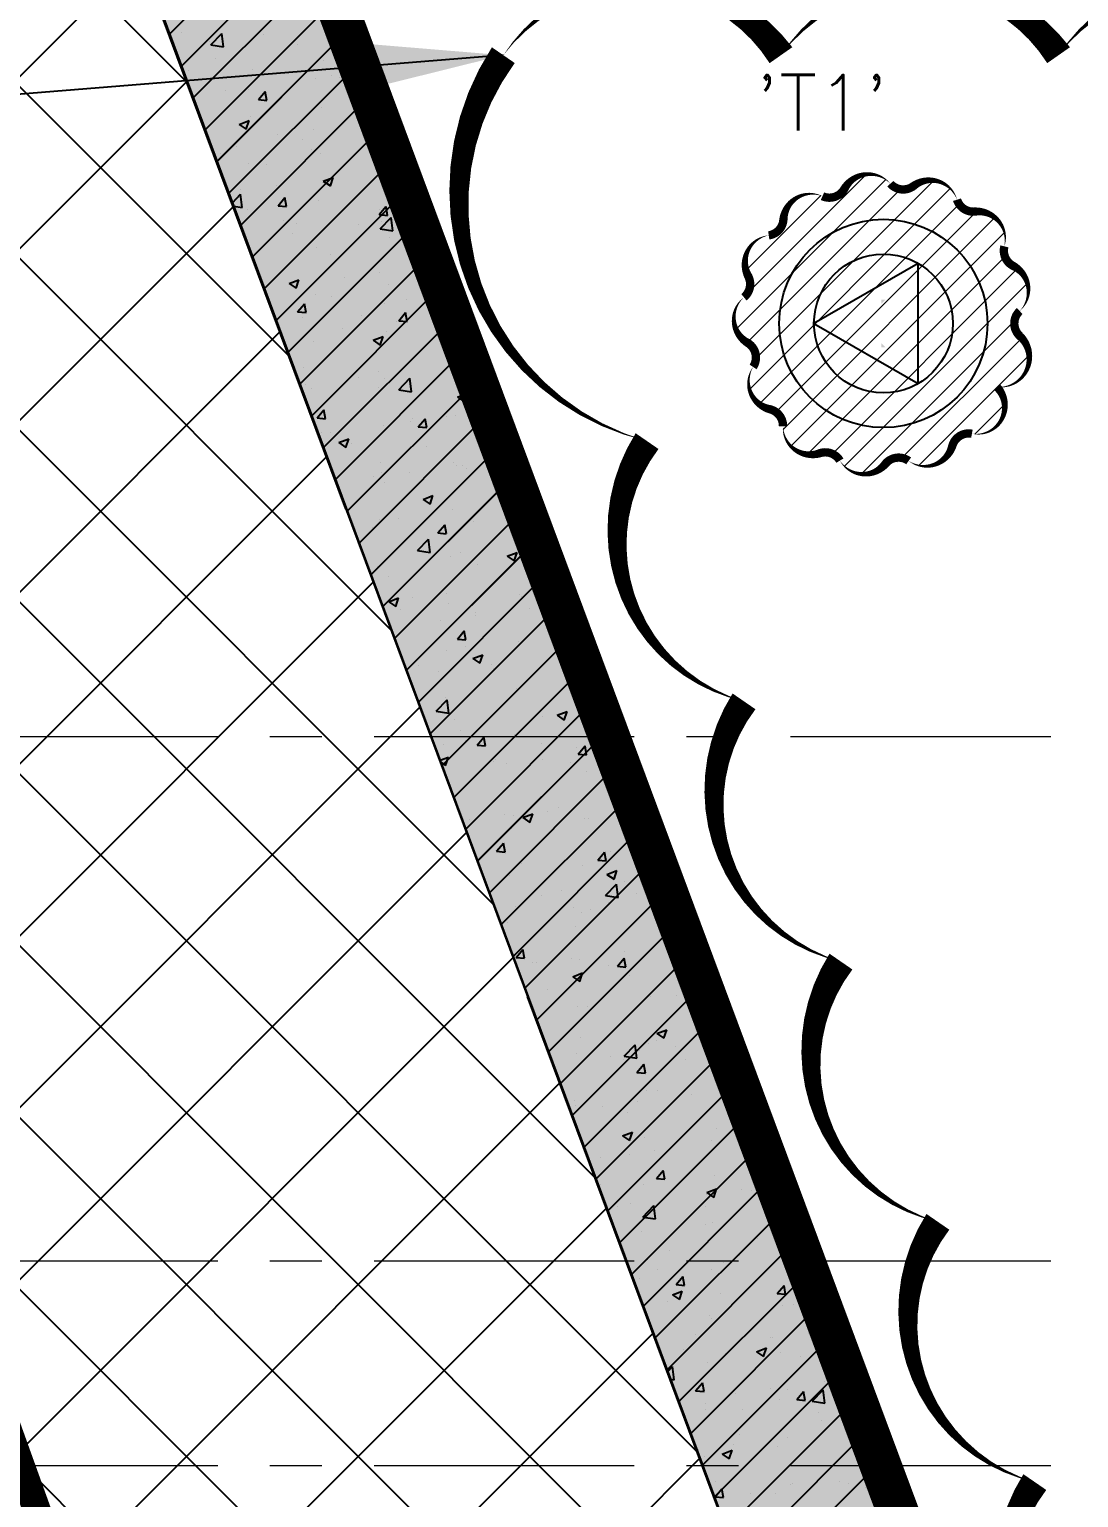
# Model space of a CAD drawing. Header units: millimetres. Extents: x -346728 to 1320345, y -537202 to -385966.
# Drawn here: x 356609 to 364168, y -462173 to -451599 of the extents above; entities that cross this region are included whole.
import ezdxf
from ezdxf.xclip import XClip

# ---------------------------------------------------------------- set-up
doc = ezdxf.new("R2010")
doc.units = ezdxf.units.MM
doc.header["$LTSCALE"] = 100
doc.header["$XCLIPFRAME"] = 2
for name, pattern in [('DASHED2', [0.375, 0.25, -0.125]), ('HIDDEN', [9.525, 6.35, -3.175]), ('X1326_GLB$0$CENTER', [2, 1.25, -0.25, 0.25, -0.25])]:
    doc.linetypes.add(name, pattern=pattern)
for name, color, linetype, lineweight in [('0 T TEXT', 7, 'Continuous', 13), ('A-giao thong', 8, 'Continuous', 15), ('KCMANH', 8, 'Continuous', 13), ('L.DUONG', 234, 'Continuous', 15), ('X1326_GLB$0$A-tim', 8, 'X1326_GLB$0$CENTER', 9)]:
    doc.layers.add(name, color=color, linetype=linetype, lineweight=lineweight)
for name, color, linetype in [('DM', 8, 'Continuous'), ('hach', 253, 'Continuous'), ('PL', 3, 'Continuous'), ('PLT', 6, 'Continuous'), ('W2', 4, 'Continuous'), ('XR_1326_csPL$0$hach', 253, 'Continuous'), ('XR_1326_csPL$0$W2', 4, 'Continuous')]:
    doc.layers.add(name, color=color, linetype=linetype)
doc.styles.add('simplex', font='simplex.shx')
doc.styles.add('TOAN - FONT ARIAL', font='Arial_1.ttf', dxfattribs={"width": 0.8})
doc.linetypes.add('FENCELINE2', pattern='A,0.25,-0.1,[132,ltypeshp.shx,S=0.1,R=0,X=-0.1,Y=0],-0.1,1', length=1.45)
doc.dimstyles.new('KC1-5 3', dxfattribs={"dimscale": 400, "dimtxt": 2, "dimasz": 1, "dimexe": 1, "dimexo": 0, "dimgap": 0.5, "dimtad": 1, "dimdec": 0, "dimlfac": 0.041667, "dimzin": 0, "dimdsep": 46, "dimtxsty": 'TOAN - FONT ARIAL', "dimblk": 'ARCHTICK', "dimcen": 1, "dimdle": 1, "dimclrd": 7, "dimclre": 7, "dimclrt": 7, "dimadec": 0, "dimazin": 0, "dimtfac": 1, "dimtdec": 0, "dimtix": 1, "dimtmove": 2, "dimatfit": 3, "dimfxl": 750, "dimtvp": 0.833333, "dimtolj": 1, "dimtzin": 0, "dimarcsym": 0})

# ---------------------------------------------------------------- blocks, each defined once
blk = doc.blocks.new('LVL-KHUNGTEN')
blk.add_lwpolyline([(61072.9, 41092.8), (119123.5, 41092.8), (119123.5, 61.9), (61072.9, 61.9)], close=True)
blk = doc.blocks.new('mb duong hh')
at = {"layer": '0 T TEXT', "color": 8, "linetype": 'DASHED2', "ltscale": 300}
blk.add_lwpolyline([(75940, 34596), (80501, 41668), (80491, 88861), (75484, 93868), (-20031, 93860), (-33610, 75885), (-26182, 55955), (-6300, 2612), (0, 0)], close=True, dxfattribs=at)
blk = doc.blocks.new('MB HANG RAO TAM')
h = blk.add_hatch()
h.set_pattern_fill('ANSI37', color=8, scale=7000, style=0)
h.set_pattern_definition([(45, (527887.4, 631399.9), (-618.7184, 618.7184), []), (135, (527887.4, 631399.9), (-618.7184, -618.7184), [])])
h.paths.add_polyline_path([(89794, 74797), (94796, 69797), (94804, 22611), (90246, 15544), (52523, -1634), (34324, -9922), (14325, -19029), (8025, -16417), (-19267, 56832), (-5688, 74797), (41806, 74797), (65797, 74797)], flags=16)
h.paths.add_polyline_path([(-17293, 40146), (-15160, 40938), (-12777, 34516), (-15127, 33730), (-10493, 20001), (4784, -19373), (12548, -21453), (91490, 14752), (95488, 20874), (95620, 46027), (95770, 74597), (91825, 78101), (52350, 76926), (14008, 75822), (-9259, 75871), (-23844, 71027), (-24251, 60760)])
at = {"layer": 'L.DUONG', "color": 94, "linetype": 'FENCELINE2', "ltscale": 25, "const_width": 200, "elevation": 7850}
blk.add_lwpolyline([(-9537, 17343), (-12205, 24764), (-15198, 33706)], dxfattribs=at)
at = {"layer": 'XR_1326_csPL$0$W2', "color": 7, "ltscale": 0.5, "elevation": 0}
blk.add_lwpolyline([(8025, -16417), (14325, -19029), (90246, 15544), (94804, 22611), (94796, 69797), (89794, 74797), (-5688, 74797), (-19267, 56832)], close=True, dxfattribs=at)
blk = doc.blocks.new('_ArchTick')
at = {"color": 0, "linetype": 'ByBlock', "const_width": 0.15}
blk.add_lwpolyline([(-0.5, -0.5), (0.5, 0.5)], dxfattribs=at)

msp = doc.modelspace()

# ---------------------------------------------------------------- hatches: boundary and pattern name
at = {"ltscale": 0.1}
h = msp.add_hatch(color=3, dxfattribs=at)
h.dxf.hatch_style = 1
h.paths.add_polyline_path([(362775.7, -453545.5), (362746.9, -453545.5), (362746.9, -453574.3)])
h.paths.add_polyline_path([(362746.9, -453859.1), (362746.9, -453887.9), (362775.7, -453887.9)])
at = {"layer": 'A-giao thong', "transparency": 33554572}
h = msp.add_hatch(dxfattribs=at)
h.set_pattern_fill('ANSI31', color=256, scale=1000)
h.set_pattern_definition([(45, (324412.33, -550973.32), (-88.38835, 88.38835), [])])
edge = h.paths.add_edge_path()
edge.add_arc((363606.4, -453481), 200.1, 313.189, 423.189)
edge.add_arc((363752.2, -453192.5), 123.2, 165.32463, 243.189, ccw=False)
edge.add_arc((363439.3, -453110.5), 200.3, 345.32463, 455.32463)
edge.add_arc((363409.2, -452788.4), 123.2, 197.45235, 275.32463, ccw=False)
edge.add_arc((363100.7, -452885.4), 200.2, 17.45235, 127.45235)
edge.add_arc((362904, -452628.6), 123.2, 221.33742, 307.45235, ccw=False)
edge.add_arc((362659, -452844.2), 203.2, 41.33742, 151.33742)
edge.add_arc((362372.6, -452687.7), 123.2, 245.97207, 331.33742, ccw=False)
edge.add_arc((362240.9, -452983.1), 200.3, 65.97207, 175.97207)
edge.add_arc((361918.3, -452960.3), 123.2, 278.09941, 355.97207, ccw=False)
edge.add_arc((361963.8, -453280.6), 200.3, 98.09941, 208.09941)
edge.add_arc((361678.5, -453433), 123.2, -50.51419, 28.09941, ccw=False)
edge.add_arc((361884.4, -453682.9), 200.7, 129.48581, 239.48581)
edge.add_arc((361720, -453961.9), 123.2, -33.38585, 59.48581, ccw=False)
edge.add_arc((361989.9, -454139.8), 200.1, 146.61415, 256.61415)
edge.add_arc((361915.1, -454454.3), 123.2, -1.25134, 76.61415, ccw=False)
edge.add_arc((362238.5, -454461.4), 200.3, 178.74866, 288.74866)
edge.add_arc((362342.5, -454767.7), 123.2, 30.87684, 108.74866, ccw=False)
edge.add_arc((362620.1, -454601.8), 200.2, 210.87684, 320.87684)
edge.add_arc((362871, -454805.8), 123.2, 54.01227, 140.87684, ccw=False)
edge.add_arc((363062.7, -454541.8), 203.1, 234.01227, 344.01227)
edge.add_arc((363376.4, -454631.7), 123.2, 79.39644, 164.01227, ccw=False)
edge.add_arc((363435.9, -454313.7), 200.3, 259.39644, 404.1286)
edge.add_arc((363600.8, -453963.4), 212, 264.27964, 407.39823)
edge.add_arc((363827.7, -453716.7), 123.2, 133.189, 227.39823, ccw=False)
at = {"layer": 'hach'}
h = msp.add_hatch(dxfattribs=at)
h.set_pattern_fill('ANSI31', color=256, scale=70)
h.set_pattern_definition([(45, (342151.22, -508591.22), (-157.15448, 157.15448), [])])
h.paths.add_polyline_path([(362433.4, -410142.2), (348853.9, -428107.5), (376146.7, -501359), (382446.8, -503970.9), (458369.1, -469396.6), (462927.9, -462329.4), (462919.8, -415142.7), (457917.8, -410142.2)])
h.paths.add_polyline_path([(363030.6, -411342.2), (350208.3, -428305.7), (377088.8, -500450.6), (382424.3, -502662.6), (457551.5, -468450.4), (461727.8, -461976.1), (461719.7, -415639.4), (457420.9, -411342.2)], flags=16)
h = msp.add_hatch(dxfattribs=at)
h.set_pattern_fill('AR-CONC', color=256, scale=4)
h.set_pattern_definition([(50, (342151.2, -508591.2), (728.7387, -63.7563), [76.2, -838.2]), (355, (342151.2, -508591.2), (-140.9737, 764.2274), [60.96, -670.5623]), (100.45144, (342211.95, -508596.54), (587.765, 700.471), [64.76, -712.361]), (46.1842, (342151.2, -508388), (1084.316, -168.1693), [114.3, -1257.3]), (96.63556, (342241.6, -508402), (949.6165, 989.7045), [97.14, -1068.5424]), (351.18415, (342151.2, -508388), (949.6165, 989.7045), [91.44, -1005.839]), (21, (342252.8, -508438.8), (606.4576, -409.0608), [76.2, -838.2]), (326, (342252.8, -508438.8), (247.208, 736.752), [60.96, -670.56]), (71.45144, (342303.36, -508472.9), (853.6657, 327.691), [64.76, -712.3598]), (37.5, (342151.22, -508591.22), (12.3544, 338.22016), [0, -662.432, 0, -680.72, 0, -673.1]), (7.5, (342151.22, -508591.22), (267.27865, 400.7223), [0, -388.112, 0, -647.192, 0, -256.54]), (327.5, (341924.65, -508591.22), (542.3624, -22.91498), [0, -254, 0, -792.48, 0, -1051.56]), (317.5, (341823.05, -508591.2), (592.5167, 101.706), [0, -330.2, 0, -526.288, 0, -746.76])])
h.paths.add_polyline_path([(362433.4, -410142.2), (348853.9, -428107.5), (376146.7, -501359), (382446.8, -503970.9), (458369.1, -469396.6), (462927.9, -462329.4), (462919.8, -415142.7), (457917.8, -410142.2)])
h.paths.add_polyline_path([(363030.6, -411342.2), (350208.3, -428305.7), (377088.8, -500450.6), (382424.3, -502662.6), (457551.5, -468450.4), (461727.8, -461976.1), (461719.7, -415639.4), (457420.9, -411342.2)], flags=16)

# ---------------------------------------------------------------- linework, layer by layer
at = {"elevation": -1404.9}
msp.add_lwpolyline([(374103.7, -473226.1, 0, 200, -0.5205671), (372103.7, -473222.8, 0, 200, -0.5205671), (370103.7, -473219.6, 0, 200, -0.5205671), (368103.7, -473216.4, 0, 200, -0.5205671), (367343.6, -471431.1, 0, 200, -0.5205671), (366645.3, -469557, 0, 200, -0.5205671), (365947, -467682.8, 0, 200, -0.5205671), (365248.8, -465808.7, 0, 200, -0.5205671), (364550.5, -463934.5, 0, 200, -0.5205671), (363852.2, -462060.4, 0, 200, -0.5205671), (363153.9, -460186.3, 0, 200, -0.5205671), (362455.6, -458312.1, 0, 200, -0.5205671), (361757.3, -456438, 0, 200, -0.5205671), (361059, -454563.9, 0, 200, -0.5205671), (360023.5, -451784.5, 0, 200, -0.5205671), (362023.5, -451784.5, 0, 200, -0.5205671), (364023.5, -451784.5, 0, 200, -0.5205671), (366023.5, -451784.5, 0, 200, -0.5205671), (368023.5, -451784.5, 0, 200, -0.5205671), (370023.5, -451784.5, 0, 200, -0.5205671), (372023.5, -451784.5, 0, 200, -0.5205671), (374023.5, -451784.5, 0, 200, -0.5205671)], format="xyseb", dxfattribs=at)
at = {"color": 5, "elevation": -2718.3}
msp.add_lwpolyline([(363743.3, -453626.9, 0, 60, 0.5205671), (363696.7, -453302.4, 60, 60, -0.3534527), (363633.1, -453161.3, 0, 60, 0.5205671), (363420.7, -452911, 60, 60, -0.3534915), (363291.7, -452825.3, 0, 60, 0.5205671), (362978.9, -452726.4, 60, 60, -0.3944899), (362811.5, -452710, 0, 60, 0.520567), (362480.7, -452746.7, 60, 60, -0.3907151), (362322.4, -452800.2, 0, 60, 0.520567), (362041.1, -452969, 60, 60, -0.3534934), (361935.6, -453082.3, 0, 60, 0.5205671), (361787.1, -453375, 60, 60, -0.3571345), (361756.8, -453528.1, 0, 60, 0.520567), (361782.5, -453855.8, 60, 60, -0.4289707), (361822.8, -454029.7, 0, 60, 0.520567), (361943.6, -454334.5, 60, 60, -0.3534582), (362038.2, -454457, 0, 60, 0.520567), (362302.9, -454651.1, 60, 60, -0.3534893), (362448.2, -454704.5, 0, 60, 0.5205671), (362775.4, -454728.1, 60, 60, -0.3982747), (362943.3, -454706.2, 0, 60, 0.520567), (363258, -454597.7, 60, 60, -0.3869502), (363399.1, -454510.6, 0, 60, 0.7314349), (363579.7, -454174.3, 0, 60, 0.7206829), (363744.3, -453807.3, 60, 60, -0.4358983)], format="xyseb", close=True, dxfattribs=at)
at = {"layer": 'PL', "elevation": -1404.9}
msp.add_lwpolyline([(363011.3, -454149.7), (363011.3, -453283.7), (362261.3, -453716.7)], close=True, dxfattribs=at)
msp.add_lwpolyline([(363011.3, -454149.7), (363011.3, -453283.7), (362261.3, -453716.7)], close=True, dxfattribs=at)
at = {"layer": 'PL'}
for radius in [750, 750, 500, 500]:
    msp.add_circle((362761.3, -453716.7, -1404.9), radius, dxfattribs=at)
at = {"layer": 'W2', "ltscale": 0.5, "elevation": -1404.9}
for points in [[(362433.4, -410142.2), (348853.9, -428107.5), (376146.7, -501359), (382446.8, -503970.9), (458369.1, -469396.6), (462927.9, -462329.4), (462919.6, -415142.1), (457917.8, -410142.2)], [(363030.6, -411342.2), (350208.3, -428305.7), (377088.8, -500450.6), (382424.3, -502662.6), (457551.5, -468450.4), (461727.8, -461976.1), (461719.7, -415639.4), (457420.9, -411342.2)]]:
    msp.add_lwpolyline(points, close=True, dxfattribs=at)
at = {"layer": 'X1326_GLB$0$A-tim', "ltscale": 15}
for p, q in [((341092.1, -456691.6, -1404.9), (475778.7, -456691.6, -1404.9)), ((341092.1, -460466.8, -1404.9), (475778.7, -460466.8, -1404.9)), ((341092.1, -461941.6, -1404.9), (475778.7, -461941.6, -1404.9))]:
    msp.add_line(p, q, dxfattribs=at)
at = {"layer": 'XR_1326_csPL$0$hach', "color": 250}
for p, q in [((357619.7, -451634, -1404.9), (358552.6, -450701, -1404.9)), ((357705, -451863, -1404.9), (358637.9, -450930, -1404.9)), ((357790.3, -452092, -1404.9), (358723.3, -451159, -1404.9)), ((357875.6, -452321, -1404.9), (358808.6, -451388, -1404.9)), ((357706.2, -451618.1, -1404.9), (357706.2, -451618.1, -1404.9)), ((357908, -451686.6, -1404.9), (357908, -451686.6, -1404.9)), ((357917.5, -451710.1, -1404.9), (357996.6, -451627.7, -1404.9)), ((357917.5, -451710.2, -1404.9), (358007.9, -451724.2, -1404.9)), ((357960.9, -452550, -1404.9), (358893.9, -451617, -1404.9)), ((358007.9, -451724.2, -1404.9), (357996.6, -451627.7, -1404.9)), ((358292.8, -451636, -1404.9), (358292.8, -451636, -1404.9)), ((358539.3, -451708.3, -1404.9), (358539.3, -451708.3, -1404.9)), ((357653.6, -451720.1, -1404.9), (357653.6, -451720.1, -1404.9)), ((357946.8, -451810, -1404.9), (357946.8, -451810, -1404.9)), ((358728.7, -451819.7, -1404.9), (358728.7, -451819.7, -1404.9)), ((357755.5, -451896.7, -1404.9), (357755.5, -451896.7, -1404.9)), ((358046.3, -452779, -1404.9), (358979.2, -451846, -1404.9)), ((358215.5, -451884.8, -1404.9), (358215.5, -451884.8, -1404.9)), ((358297.8, -451919.6, -1404.9), (358297.8, -451919.6, -1404.9)), ((358921.5, -451918.8, -1404.9), (358921.5, -451918.8, -1404.9)), ((358190.2, -452033.1, -1404.9), (358190.2, -452033.1, -1404.9)), ((358667.1, -451952.2, -1404.9), (358667.1, -451952.2, -1404.9)), ((358782.8, -451931.4, -1404.9), (358782.8, -451931.4, -1404.9)), ((358840.2, -451942.5, -1404.9), (358840.2, -451942.5, -1404.9)), ((358974.1, -451955.2, -1404.9), (359014.2, -451939.8, -1404.9)), ((358974.1, -451955.3, -1404.9), (359024.6, -451989.3, -1404.9)), ((359024.6, -451989.3, -1404.9), (359028.4, -451978, -1404.9)), ((358025.5, -452036.7, -1404.9), (358025.5, -452036.7, -1404.9)), ((358131.6, -453007.9, -1404.9), (359064.5, -452075, -1404.9)), ((358259.6, -452104.7, -1404.9), (358308.6, -452046.3, -1404.9)), ((358259.6, -452104.7, -1404.9), (358320.3, -452110, -1404.9)), ((358320.4, -452110, -1404.9), (358308.6, -452046.3, -1404.9)), ((358988.3, -452168.5, -1404.9), (359037.3, -452110.1, -1404.9)), ((359049.1, -452173.8, -1404.9), (359037.4, -452110.1, -1404.9)), ((358203.1, -452223, -1404.9), (358203.1, -452223, -1404.9)), ((358716.3, -452157.9, -1404.9), (358716.3, -452157.9, -1404.9)), ((358988.3, -452168.5, -1404.9), (359049, -452173.8, -1404.9)), ((358120.4, -452282.9, -1404.9), (358191.5, -452255.6, -1404.9)), ((358120.4, -452282.9, -1404.9), (358170.9, -452317, -1404.9)), ((358170.9, -452317, -1404.9), (358191.5, -452255.6, -1404.9)), ((358216.9, -453236.9, -1404.9), (359149.9, -452304, -1404.9)), ((358654.2, -452319.5, -1404.9), (358654.2, -452319.5, -1404.9)), ((359039, -452268.8, -1404.9), (359039, -452268.8, -1404.9)), ((358100, -452438.8, -1404.9), (358100, -452438.8, -1404.9)), ((358399.9, -452353, -1404.9), (358399.9, -452353, -1404.9)), ((358578.3, -452388.7, -1404.9), (358578.3, -452388.7, -1404.9)), ((357985.7, -452490.4, -1404.9), (357985.7, -452490.4, -1404.9)), ((358190.8, -452561.2, -1404.9), (358190.8, -452561.2, -1404.9)), ((358302.2, -453465.9, -1404.9), (359235.2, -452533, -1404.9)), ((358642.3, -452461.7, -1404.9), (358642.3, -452461.7, -1404.9)), ((358703.9, -452496.2, -1404.9), (358703.9, -452496.2, -1404.9)), ((359184.7, -452484.6, -1404.9), (359184.7, -452484.6, -1404.9)), ((358314.2, -452575.3, -1404.9), (358314.2, -452575.3, -1404.9)), ((358726.9, -452692, -1404.9), (358798, -452664.7, -1404.9)), ((358777.4, -452726.1, -1404.9), (358798, -452664.7, -1404.9)), ((358856.6, -452598.2, -1404.9), (358856.6, -452598.2, -1404.9)), ((358132.6, -452753.7, -1404.9), (358132.6, -452753.7, -1404.9)), ((358386.9, -452720.2, -1404.9), (358386.9, -452720.2, -1404.9)), ((358387.5, -453694.9, -1404.9), (359320.5, -452761.9, -1404.9)), ((358726.8, -452692, -1404.9), (358777.4, -452726.1, -1404.9)), ((358771.7, -452669.5, -1404.9), (358771.7, -452669.5, -1404.9)), ((359219.3, -452758.2, -1404.9), (359219.3, -452758.2, -1404.9)), ((358071.8, -452847.6, -1404.9), (358131.3, -452785.5, -1404.9)), ((358081.1, -452872.5, -1404.9), (358142.6, -452882.1, -1404.9)), ((358142.6, -452882, -1404.9), (358131.3, -452785.5, -1404.9)), ((358400.6, -452868.9, -1404.9), (358449.5, -452810.6, -1404.9)), ((358400.6, -452868.9, -1404.9), (358461.3, -452874.2, -1404.9)), ((358461.4, -452874.2, -1404.9), (358449.6, -452810.5, -1404.9)), ((358691.6, -452834.4, -1404.9), (358691.6, -452834.4, -1404.9)), ((359129.3, -452932.7, -1404.9), (359178.3, -452874.3, -1404.9)), ((359190.1, -452938, -1404.9), (359178.4, -452874.3, -1404.9)), ((358178.4, -452899.4, -1404.9), (358178.4, -452899.4, -1404.9)), ((358440.2, -452978.2, -1404.9), (358440.2, -452978.2, -1404.9)), ((359128.8, -452893.2, -1404.9), (359128.8, -452893.2, -1404.9)), ((359129.3, -452932.7, -1404.9), (359190, -452938, -1404.9)), ((359136.5, -453036.2, -1404.9), (359215.6, -452953.7, -1404.9)), ((359226.9, -453050.2, -1404.9), (359215.7, -452953.7, -1404.9)), ((358472.8, -453923.9, -1404.9), (359405.8, -452990.9, -1404.9)), ((358504.4, -453070.3, -1404.9), (358504.4, -453070.3, -1404.9)), ((358536.3, -452994.9, -1404.9), (358536.3, -452994.9, -1404.9)), ((358982.6, -453001.1, -1404.9), (358982.6, -453001.1, -1404.9)), ((359136.5, -453036.2, -1404.9), (359226.9, -453050.2, -1404.9)), ((359146.1, -452985.8, -1404.9), (359146.1, -452985.8, -1404.9)), ((359333.3, -453101, -1404.9), (359404.5, -453073.7, -1404.9)), ((359383.8, -453135.2, -1404.9), (359404.4, -453073.8, -1404.9)), ((358679.2, -453172.6, -1404.9), (358679.2, -453172.6, -1404.9)), ((359206.9, -453096.4, -1404.9), (359206.9, -453096.4, -1404.9)), ((359333.3, -453101.1, -1404.9), (359383.8, -453135.2, -1404.9)), ((359372.3, -453116.3, -1404.9), (359372.3, -453116.3, -1404.9)), ((358558.2, -454152.9, -1404.9), (359491.1, -453219.9, -1404.9)), ((358779.8, -453218, -1404.9), (358779.8, -453218, -1404.9)), ((358479.7, -453428.7, -1404.9), (358550.8, -453401.4, -1404.9)), ((358530.2, -453462.8, -1404.9), (358550.8, -453401.4, -1404.9)), ((358878.8, -453386.5, -1404.9), (358878.8, -453386.5, -1404.9)), ((359133.2, -453353, -1404.9), (359133.2, -453353, -1404.9)), ((359518, -453302.4, -1404.9), (359518, -453302.4, -1404.9)), ((358479.6, -453428.8, -1404.9), (358530.2, -453462.8, -1404.9)), ((358643.5, -454381.9, -1404.9), (359576.5, -453448.9, -1404.9)), ((358666.9, -453510.8, -1404.9), (358666.9, -453510.8, -1404.9)), ((359194.6, -453434.6, -1404.9), (359194.6, -453434.6, -1404.9)), ((358541.5, -453633.2, -1404.9), (358590.5, -453574.8, -1404.9)), ((358602.3, -453638.5, -1404.9), (358590.6, -453574.8, -1404.9)), ((358784.7, -453520.2, -1404.9), (358784.7, -453520.2, -1404.9)), ((359167.8, -453573.5, -1404.9), (359167.8, -453573.5, -1404.9)), ((359327.1, -453543.2, -1404.9), (359327.1, -453543.2, -1404.9)), ((358456.6, -453633.8, -1404.9), (358456.6, -453633.8, -1404.9)), ((358541.5, -453633.2, -1404.9), (358602.3, -453638.5, -1404.9)), ((358575.3, -453675.2, -1404.9), (358575.3, -453675.2, -1404.9)), ((358728.8, -454610.9, -1404.9), (359661.8, -453677.9, -1404.9)), ((358998.9, -453656.7, -1404.9), (358998.9, -453656.7, -1404.9)), ((359250.7, -453703.1, -1404.9), (359250.7, -453703.1, -1404.9)), ((359270.3, -453696.9, -1404.9), (359319.2, -453638.5, -1404.9)), ((359270.3, -453696.9, -1404.9), (359331, -453702.2, -1404.9)), ((359331.1, -453702.2, -1404.9), (359319.3, -453638.5, -1404.9)), ((359541.3, -453679.6, -1404.9), (359541.3, -453679.6, -1404.9)), ((358611.5, -453787.2, -1404.9), (358611.5, -453787.2, -1404.9)), ((358865.9, -453753.7, -1404.9), (358865.9, -453753.7, -1404.9)), ((359086.1, -453837.8, -1404.9), (359157.3, -453810.5, -1404.9)), ((359136.6, -453871.9, -1404.9), (359157.2, -453810.5, -1404.9)), ((359182.2, -453772.9, -1404.9), (359182.2, -453772.9, -1404.9)), ((358654.5, -453849, -1404.9), (358654.5, -453849, -1404.9)), ((358814.1, -454839.9, -1404.9), (359747.1, -453906.9, -1404.9)), ((359086.1, -453837.8, -1404.9), (359136.6, -453871.9, -1404.9)), ((358582.6, -454036.7, -1404.9), (358582.6, -454036.7, -1404.9)), ((359625, -454019.3, -1404.9), (359625, -454019.3, -1404.9)), ((359691.5, -454039.5, -1404.9), (359691.5, -454039.5, -1404.9)), ((358899.4, -455068.8, -1404.9), (359832.4, -454135.9, -1404.9)), ((358983.4, -454103.8, -1404.9), (358983.4, -454103.8, -1404.9)), ((359125, -454059.6, -1404.9), (359125, -454059.6, -1404.9)), ((359169.9, -454111.1, -1404.9), (359169.9, -454111.1, -1404.9)), ((359271.2, -454194.1, -1404.9), (359350.3, -454111.6, -1404.9)), ((359361.6, -454208.1, -1404.9), (359350.4, -454111.6, -1404.9)), ((359667.3, -454082.5, -1404.9), (359667.3, -454082.5, -1404.9)), ((359718.4, -454078, -1404.9), (359718.4, -454078, -1404.9)), ((358598.6, -454154.5, -1404.9), (358598.6, -454154.5, -1404.9)), ((358642.2, -454187.3, -1404.9), (358642.2, -454187.3, -1404.9)), ((359125.8, -454179.7, -1404.9), (359125.8, -454179.7, -1404.9)), ((359271.2, -454194.1, -1404.9), (359361.6, -454208.1, -1404.9)), ((359692.6, -454246.8, -1404.9), (359763.7, -454219.5, -1404.9)), ((359692.6, -454246.9, -1404.9), (359743.1, -454281, -1404.9)), ((359743.1, -454281, -1404.9), (359763.7, -454219.6, -1404.9)), ((358682.5, -454397.4, -1404.9), (358731.5, -454339, -1404.9)), ((358743.3, -454402.7, -1404.9), (358731.6, -454339, -1404.9)), ((358682.5, -454397.4, -1404.9), (358743.2, -454402.7, -1404.9)), ((358984.8, -455297.8, -1404.9), (359917.7, -454364.9, -1404.9)), ((359157.5, -454449.3, -1404.9), (359157.5, -454449.3, -1404.9)), ((359357.8, -454420.1, -1404.9), (359357.8, -454420.1, -1404.9)), ((359369.3, -454402.8, -1404.9), (359369.3, -454402.8, -1404.9)), ((359411.2, -454461.1, -1404.9), (359460.2, -454402.8, -1404.9)), ((359411.2, -454461.1, -1404.9), (359472, -454466.5, -1404.9)), ((359472, -454466.4, -1404.9), (359460.3, -454402.8, -1404.9)), ((359612.1, -454386.6, -1404.9), (359612.1, -454386.6, -1404.9)), ((359679.2, -454377.8, -1404.9), (359679.2, -454377.8, -1404.9)), ((358716.1, -454504.5, -1404.9), (358716.1, -454504.5, -1404.9)), ((358776.8, -454504.5, -1404.9), (358776.8, -454504.5, -1404.9)), ((358838.9, -454574.5, -1404.9), (358910, -454547.2, -1404.9)), ((358889.4, -454608.7, -1404.9), (358910, -454547.3, -1404.9)), ((358838.9, -454574.6, -1404.9), (358889.4, -454608.7, -1404.9)), ((358927.1, -454578.8, -1404.9), (358927.1, -454578.8, -1404.9)), ((359070.1, -455526.8, -1404.9), (360003.1, -454593.9, -1404.9)), ((359469.5, -454601.7, -1404.9), (359469.5, -454601.7, -1404.9)), ((360011.8, -454624.6, -1404.9), (360011.8, -454624.6, -1404.9)), ((359141.3, -454715.3, -1404.9), (359141.3, -454715.3, -1404.9)), ((359666.8, -454716, -1404.9), (359666.8, -454716, -1404.9)), ((359683.7, -454738.2, -1404.9), (359683.7, -454738.2, -1404.9)), ((359729.6, -454736.6, -1404.9), (359729.6, -454736.6, -1404.9)), ((359757.3, -454758.4, -1404.9), (359757.3, -454758.4, -1404.9)), ((359090.5, -454820.8, -1404.9), (359090.5, -454820.8, -1404.9)), ((359145.2, -454787.5, -1404.9), (359145.2, -454787.5, -1404.9)), ((359155.4, -455755.8, -1404.9), (360088.4, -454822.8, -1404.9)), ((359164.8, -454860.1, -1404.9), (359164.8, -454860.1, -1404.9)), ((359344.8, -454787.3, -1404.9), (359344.8, -454787.3, -1404.9)), ((359445.3, -454983.6, -1404.9), (359495.9, -455017.7, -1404.9)), ((359445.4, -454983.6, -1404.9), (359516.5, -454956.3, -1404.9)), ((359495.9, -455017.7, -1404.9), (359516.5, -454956.3, -1404.9)), ((359240.7, -455984.8, -1404.9), (360173.7, -455051.8, -1404.9)), ((359654.5, -455054.2, -1404.9), (359654.5, -455054.2, -1404.9)), ((360104, -455052.9, -1404.9), (360104, -455052.9, -1404.9)), ((359077.6, -455188, -1404.9), (359077.6, -455188, -1404.9)), ((359132.8, -455125.7, -1404.9), (359132.8, -455125.7, -1404.9)), ((359267.3, -455118.1, -1404.9), (359267.3, -455118.1, -1404.9)), ((359462.4, -455137.4, -1404.9), (359462.4, -455137.4, -1404.9)), ((359552.2, -455225.4, -1404.9), (359601.2, -455167, -1404.9)), ((359613, -455230.7, -1404.9), (359601.3, -455167, -1404.9)), ((359809.7, -455141.1, -1404.9), (359809.7, -455141.1, -1404.9)), ((359326, -456213.8, -1404.9), (360259, -455280.8, -1404.9)), ((359405.9, -455351.9, -1404.9), (359485, -455269.5, -1404.9)), ((359496.3, -455365.9, -1404.9), (359485.1, -455269.5, -1404.9)), ((359552.2, -455225.4, -1404.9), (359612.9, -455230.7, -1404.9)), ((359405.9, -455352, -1404.9), (359496.3, -455366, -1404.9)), ((359642.1, -455392.4, -1404.9), (359642.1, -455392.4, -1404.9)), ((359715.4, -455364.6, -1404.9), (359715.4, -455364.6, -1404.9)), ((360051.8, -455392.6, -1404.9), (360123, -455365.3, -1404.9)), ((360051.8, -455392.7, -1404.9), (360102.3, -455426.8, -1404.9)), ((360102.3, -455426.8, -1404.9), (360122.9, -455365.4, -1404.9)), ((360155.3, -455327.4, -1404.9), (360155.3, -455327.4, -1404.9)), ((359120.5, -455464, -1404.9), (359120.5, -455464, -1404.9)), ((359122.8, -455466.3, -1404.9), (359122.8, -455466.3, -1404.9)), ((359411.4, -456442.8, -1404.9), (360344.3, -455509.8, -1404.9)), ((359836.7, -455453.6, -1404.9), (359836.7, -455453.6, -1404.9)), ((360091.1, -455420.1, -1404.9), (360091.1, -455420.1, -1404.9)), ((359195.1, -455538.1, -1404.9), (359195.1, -455538.1, -1404.9)), ((359958.8, -455587.7, -1404.9), (359958.8, -455587.7, -1404.9)), ((359198.1, -455720.4, -1404.9), (359248.7, -455754.5, -1404.9)), ((359198.2, -455720.3, -1404.9), (359269.3, -455693, -1404.9)), ((359248.7, -455754.5, -1404.9), (359269.3, -455693.1, -1404.9)), ((359366.3, -455689.4, -1404.9), (359366.3, -455689.4, -1404.9)), ((359611.8, -455660.2, -1404.9), (359611.8, -455660.2, -1404.9)), ((359629.8, -455730.6, -1404.9), (359629.8, -455730.6, -1404.9)), ((360142.9, -455665.6, -1404.9), (360142.9, -455665.6, -1404.9)), ((360154.2, -455683.1, -1404.9), (360154.2, -455683.1, -1404.9)), ((359283.7, -455773.8, -1404.9), (359283.7, -455773.8, -1404.9)), ((359496.7, -456671.8, -1404.9), (360429.7, -455738.8, -1404.9)), ((359823.8, -455820.8, -1404.9), (359823.8, -455820.8, -1404.9)), ((359826.1, -455796.7, -1404.9), (359826.1, -455796.7, -1404.9)), ((360208.6, -455770.2, -1404.9), (360208.6, -455770.2, -1404.9)), ((360368.4, -455819.6, -1404.9), (360368.4, -455819.6, -1404.9)), ((359569.4, -455854.3, -1404.9), (359569.4, -455854.3, -1404.9)), ((359693.2, -455989.6, -1404.9), (359742.2, -455931.2, -1404.9)), ((359754, -455994.9, -1404.9), (359742.2, -455931.2, -1404.9)), ((360346.8, -455943.2, -1404.9), (360346.8, -455943.2, -1404.9)), ((359582, -456900.8, -1404.9), (360515, -455967.8, -1404.9)), ((359693.2, -455989.6, -1404.9), (359753.9, -455994.9, -1404.9)), ((359754.3, -456044.9, -1404.9), (359754.3, -456044.9, -1404.9)), ((360130.6, -456003.8, -1404.9), (360130.6, -456003.8, -1404.9)), ((360421.9, -456053.3, -1404.9), (360470.9, -455995, -1404.9)), ((360482.7, -456058.6, -1404.9), (360471, -455995, -1404.9)), ((359617.4, -456068.9, -1404.9), (359617.4, -456068.9, -1404.9)), ((359804.6, -456129.4, -1404.9), (359875.8, -456102.1, -1404.9)), ((359804.6, -456129.4, -1404.9), (359855.1, -456163.5, -1404.9)), ((359855.1, -456163.5, -1404.9), (359875.7, -456102.1, -1404.9)), ((360421.9, -456053.3, -1404.9), (360482.7, -456058.7, -1404.9)), ((359409.7, -456176.7, -1404.9), (359409.7, -456176.7, -1404.9)), ((359556.5, -456221.6, -1404.9), (359556.5, -456221.6, -1404.9)), ((359667.3, -457129.8, -1404.9), (360600.3, -456196.8, -1404.9)), ((359941.3, -456170.9, -1404.9), (359941.3, -456170.9, -1404.9)), ((359952.1, -456199.6, -1404.9), (359952.1, -456199.6, -1404.9)), ((360494.4, -456222.5, -1404.9), (360494.4, -456222.5, -1404.9)), ((360118.2, -456342, -1404.9), (360118.2, -456342, -1404.9)), ((359540.6, -456509.8, -1404.9), (359619.7, -456427.3, -1404.9)), ((359605, -456407.1, -1404.9), (359605, -456407.1, -1404.9)), ((359631, -456523.8, -1404.9), (359619.8, -456427.3, -1404.9)), ((359752.6, -457358.7, -1404.9), (360685.6, -456425.8, -1404.9)), ((360570, -456453.7, -1404.9), (360570, -456453.7, -1404.9)), ((359540.6, -456509.8, -1404.9), (359631, -456523.9, -1404.9)), ((359674, -456571.6, -1404.9), (359674, -456571.6, -1404.9)), ((360304.9, -456549.4, -1404.9), (360304.9, -456549.4, -1404.9)), ((360315.7, -456487.1, -1404.9), (360315.7, -456487.1, -1404.9)), ((360411.1, -456538.5, -1404.9), (360482.2, -456511.2, -1404.9)), ((360411.1, -456538.5, -1404.9), (360461.6, -456572.6, -1404.9)), ((360461.6, -456572.6, -1404.9), (360482.2, -456511.2, -1404.9)), ((359712.4, -456651.1, -1404.9), (359712.4, -456651.1, -1404.9)), ((359838, -457587.7, -1404.9), (360770.9, -456654.8, -1404.9)), ((360105.9, -456680.3, -1404.9), (360105.9, -456680.3, -1404.9)), ((360624.9, -456678, -1404.9), (360704, -456595.5, -1404.9)), ((360624.9, -456678, -1404.9), (360715.3, -456692, -1404.9)), ((360633.6, -456604.1, -1404.9), (360633.6, -456604.1, -1404.9)), ((360715.3, -456692, -1404.9), (360704.1, -456595.5, -1404.9)), ((359592.7, -456745.3, -1404.9), (359592.7, -456745.3, -1404.9)), ((359754.2, -456718.8, -1404.9), (359754.2, -456718.8, -1404.9)), ((359834.2, -456753.8, -1404.9), (359883.1, -456695.4, -1404.9)), ((359834.2, -456753.8, -1404.9), (359894.9, -456759.1, -1404.9)), ((359895, -456759.1, -1404.9), (359883.2, -456695.4, -1404.9)), ((360296.6, -456741.7, -1404.9), (360296.6, -456741.7, -1404.9)), ((360548.3, -456772.5, -1404.9), (360548.3, -456772.5, -1404.9)), ((360562.9, -456817.6, -1404.9), (360611.9, -456759.2, -1404.9)), ((360623.7, -456822.9, -1404.9), (360611.9, -456759.2, -1404.9)), ((359567.6, -456862.2, -1404.9), (359628.5, -456838.8, -1404.9)), ((359573.1, -456876.8, -1404.9), (359607.9, -456900.3, -1404.9)), ((359607.9, -456900.3, -1404.9), (359628.5, -456838.9, -1404.9)), ((359923.3, -457816.7, -1404.9), (360856.3, -456883.8, -1404.9)), ((359955.8, -456874.2, -1404.9), (359955.8, -456874.2, -1404.9)), ((359968.5, -456855.2, -1404.9), (359968.5, -456855.2, -1404.9)), ((360048.4, -456887.9, -1404.9), (360048.4, -456887.9, -1404.9)), ((360302.7, -456854.4, -1404.9), (360302.7, -456854.4, -1404.9)), ((360510.8, -456878.1, -1404.9), (360510.8, -456878.1, -1404.9)), ((360562.9, -456817.6, -1404.9), (360623.6, -456822.9, -1404.9)), ((360687.5, -456803.7, -1404.9), (360687.5, -456803.7, -1404.9)), ((360621.2, -456942.3, -1404.9), (360621.2, -456942.3, -1404.9)), ((360093.5, -457018.5, -1404.9), (360093.5, -457018.5, -1404.9)), ((360008.6, -458045.7, -1404.9), (360941.6, -457112.7, -1404.9)), ((360420.3, -457204.4, -1404.9), (360420.3, -457204.4, -1404.9)), ((360936.4, -457128.1, -1404.9), (360936.4, -457128.1, -1404.9)), ((359781.1, -457288.6, -1404.9), (359781.1, -457288.6, -1404.9)), ((360035.5, -457255.1, -1404.9), (360035.5, -457255.1, -1404.9)), ((360094.5, -457258.1, -1404.9), (360094.5, -457258.1, -1404.9)), ((360163.8, -457275.3, -1404.9), (360214.4, -457309.3, -1404.9)), ((360163.9, -457275.2, -1404.9), (360235, -457247.9, -1404.9)), ((360214.4, -457309.3, -1404.9), (360235, -457247.9, -1404.9)), ((360343.8, -457229.8, -1404.9), (360343.8, -457229.8, -1404.9)), ((360608.9, -457280.5, -1404.9), (360608.9, -457280.5, -1404.9)), ((360636.8, -457281, -1404.9), (360636.8, -457281, -1404.9)), ((359751.3, -457331.5, -1404.9), (359751.3, -457331.5, -1404.9)), ((360081.2, -457356.7, -1404.9), (360081.2, -457356.7, -1404.9)), ((360093.9, -458274.7, -1404.9), (361026.9, -457341.7, -1404.9)), ((359975.1, -457518, -1404.9), (360024.1, -457459.7, -1404.9)), ((359975.1, -457518, -1404.9), (360035.9, -457523.4, -1404.9)), ((360035.9, -457523.3, -1404.9), (360024.2, -457459.7, -1404.9)), ((360703.9, -457581.8, -1404.9), (360752.9, -457523.4, -1404.9)), ((360764.7, -457587.1, -1404.9), (360752.9, -457523.4, -1404.9)), ((360794.6, -457520.7, -1404.9), (360794.6, -457520.7, -1404.9)), ((361049, -457487.2, -1404.9), (361049, -457487.2, -1404.9)), ((360153, -457605.2, -1404.9), (360153, -457605.2, -1404.9)), ((360179.2, -458503.7, -1404.9), (361112.2, -457570.7, -1404.9)), ((360596.5, -457618.7, -1404.9), (360596.5, -457618.7, -1404.9)), ((360703.9, -457581.8, -1404.9), (360764.6, -457587.1, -1404.9)), ((360068.8, -457694.9, -1404.9), (360068.8, -457694.9, -1404.9)), ((360770.3, -457684.3, -1404.9), (360841.5, -457657, -1404.9)), ((360770.3, -457684.3, -1404.9), (360820.8, -457718.4, -1404.9)), ((360820.8, -457718.4, -1404.9), (360841.4, -457657, -1404.9)), ((360894.4, -457734.3, -1404.9), (360894.4, -457734.3, -1404.9)), ((360264.6, -458732.7, -1404.9), (361197.5, -457799.7, -1404.9)), ((360301.9, -457836, -1404.9), (360301.9, -457836, -1404.9)), ((360439, -457800.2, -1404.9), (360439, -457800.2, -1404.9)), ((360759.6, -457835.8, -1404.9), (360838.7, -457753.4, -1404.9)), ((360759.6, -457835.9, -1404.9), (360850, -457849.9, -1404.9)), ((360850, -457849.9, -1404.9), (360838.8, -457753.4, -1404.9)), ((360981.3, -457823.1, -1404.9), (360981.3, -457823.1, -1404.9)), ((361166.5, -457837.3, -1404.9), (361166.5, -457837.3, -1404.9)), ((360110.8, -457913.8, -1404.9), (360110.8, -457913.8, -1404.9)), ((360527.4, -457921.4, -1404.9), (360527.4, -457921.4, -1404.9)), ((360653.2, -457936.7, -1404.9), (360653.2, -457936.7, -1404.9)), ((360781.7, -457887.9, -1404.9), (360781.7, -457887.9, -1404.9)), ((361105.8, -457885.4, -1404.9), (361105.8, -457885.4, -1404.9)), ((359986.1, -457985.3, -1404.9), (359987.8, -457984.7, -1404.9)), ((359986.9, -457987.4, -1404.9), (359987.8, -457984.7, -1404.9)), ((360056.5, -458033.1, -1404.9), (360056.5, -458033.1, -1404.9)), ((360349.9, -458961.7, -1404.9), (361282.8, -458028.7, -1404.9)), ((360545.3, -458059, -1404.9), (360545.3, -458059, -1404.9)), ((360584.2, -457957, -1404.9), (360584.2, -457957, -1404.9)), ((361137.9, -457957.3, -1404.9), (361137.9, -457957.3, -1404.9)), ((361195.6, -457959.6, -1404.9), (361195.6, -457959.6, -1404.9)), ((360116.1, -458282.3, -1404.9), (360165.1, -458223.9, -1404.9)), ((360176.9, -458287.6, -1404.9), (360165.2, -458223.9, -1404.9)), ((360435.2, -459190.7, -1404.9), (361368.2, -458257.7, -1404.9)), ((360899.2, -458238, -1404.9), (360899.2, -458238, -1404.9)), ((361093.5, -458223.6, -1404.9), (361093.5, -458223.6, -1404.9)), ((360116.1, -458282.3, -1404.9), (360176.8, -458287.6, -1404.9)), ((360236.8, -458316.6, -1404.9), (360236.8, -458316.6, -1404.9)), ((360260.1, -458322.1, -1404.9), (360260.1, -458322.1, -1404.9)), ((360514.4, -458288.7, -1404.9), (360514.4, -458288.7, -1404.9)), ((360571.8, -458295.2, -1404.9), (360571.8, -458295.2, -1404.9)), ((360779.2, -458339.6, -1404.9), (360779.2, -458339.6, -1404.9)), ((360844.8, -458346, -1404.9), (360893.8, -458287.7, -1404.9)), ((360844.8, -458346, -1404.9), (360905.6, -458351.3, -1404.9)), ((360905.6, -458351.3, -1404.9), (360893.9, -458287.6, -1404.9)), ((361321.6, -458362.5, -1404.9), (361321.6, -458362.5, -1404.9)), ((360523.1, -458421, -1404.9), (360594.3, -458393.7, -1404.9)), ((360523.1, -458421.1, -1404.9), (360573.6, -458455.2, -1404.9)), ((360573.6, -458455.2, -1404.9), (360594.2, -458393.8, -1404.9)), ((360933.4, -458414.6, -1404.9), (360933.4, -458414.6, -1404.9)), ((360340.8, -458516.3, -1404.9), (360340.8, -458516.3, -1404.9)), ((360520.5, -459419.7, -1404.9), (361453.5, -458486.7, -1404.9)), ((361081.1, -458561.9, -1404.9), (361081.1, -458561.9, -1404.9)), ((361273.6, -458554.2, -1404.9), (361273.6, -458554.2, -1404.9)), ((360559.4, -458633.4, -1404.9), (360559.4, -458633.4, -1404.9)), ((360631.9, -458638.7, -1404.9), (360631.9, -458638.7, -1404.9)), ((360605.8, -459648.6, -1404.9), (361538.8, -458715.7, -1404.9)), ((360581.4, -458858.7, -1404.9), (360581.4, -458858.7, -1404.9)), ((361068.7, -458900.1, -1404.9), (361068.7, -458900.1, -1404.9)), ((361123.7, -458881.6, -1404.9), (361123.7, -458881.6, -1404.9)), ((361129.6, -458830.1, -1404.9), (361200.7, -458802.8, -1404.9)), ((361129.6, -458830.1, -1404.9), (361180.1, -458864.2, -1404.9)), ((361180.1, -458864.2, -1404.9), (361200.7, -458802.8, -1404.9)), ((361581.9, -458835, -1404.9), (361581.9, -458835, -1404.9)), ((360547.1, -458971.6, -1404.9), (360547.1, -458971.6, -1404.9)), ((360691.2, -459877.6, -1404.9), (361624.1, -458944.7, -1404.9)), ((360795.6, -458995.2, -1404.9), (360795.6, -458995.2, -1404.9)), ((360894.3, -458993.7, -1404.9), (360973.4, -458911.2, -1404.9)), ((360894.3, -458993.8, -1404.9), (360984.7, -459007.8, -1404.9)), ((360984.7, -459007.7, -1404.9), (360973.5, -458911.2, -1404.9)), ((361006.3, -458955, -1404.9), (361006.3, -458955, -1404.9)), ((361260.7, -458921.5, -1404.9), (361260.7, -458921.5, -1404.9)), ((361483.9, -458919.1, -1404.9), (361483.9, -458919.1, -1404.9)), ((360891.4, -459020.8, -1404.9), (360891.4, -459020.8, -1404.9)), ((360985.8, -459110.3, -1404.9), (361034.8, -459051.9, -1404.9)), ((360985.8, -459110.3, -1404.9), (361046.5, -459115.6, -1404.9)), ((361046.6, -459115.6, -1404.9), (361034.9, -459051.9, -1404.9)), ((361337.9, -459018.1, -1404.9), (361337.9, -459018.1, -1404.9)), ((360776.5, -460106.6, -1404.9), (361709.4, -459173.6, -1404.9)), ((361569.6, -459173.3, -1404.9), (361569.6, -459173.3, -1404.9)), ((360534.7, -459309.8, -1404.9), (360534.7, -459309.8, -1404.9)), ((360993.4, -459322.2, -1404.9), (360993.4, -459322.2, -1404.9)), ((361056.4, -459238.3, -1404.9), (361056.4, -459238.3, -1404.9)), ((361134.9, -459243.9, -1404.9), (361134.9, -459243.9, -1404.9)), ((361378.2, -459271.5, -1404.9), (361378.2, -459271.5, -1404.9)), ((360542.3, -459345.6, -1404.9), (360542.3, -459345.6, -1404.9)), ((360739, -459355.7, -1404.9), (360739, -459355.7, -1404.9)), ((360861.8, -460335.6, -1404.9), (361794.8, -459402.6, -1404.9)), ((360921.6, -459398.1, -1404.9), (360921.6, -459398.1, -1404.9)), ((361463.9, -459421, -1404.9), (361463.9, -459421, -1404.9)), ((360882.4, -459566.8, -1404.9), (360953.5, -459539.5, -1404.9)), ((360932.9, -459601, -1404.9), (360953.5, -459539.6, -1404.9)), ((361557.2, -459511.5, -1404.9), (361557.2, -459511.5, -1404.9)), ((360882.3, -459566.9, -1404.9), (360932.9, -459601, -1404.9)), ((360947.1, -460564.6, -1404.9), (361880.1, -459631.6, -1404.9)), ((361044, -459576.5, -1404.9), (361044, -459576.5, -1404.9)), ((361522.9, -459599.4, -1404.9), (361522.9, -459599.4, -1404.9)), ((361752.6, -459587.8, -1404.9), (361752.6, -459587.8, -1404.9)), ((360726.1, -459722.9, -1404.9), (360726.1, -459722.9, -1404.9)), ((360930.4, -459701.2, -1404.9), (360930.4, -459701.2, -1404.9)), ((361110.9, -459672.3, -1404.9), (361110.9, -459672.3, -1404.9)), ((361126.8, -459874.5, -1404.9), (361175.8, -459816.1, -1404.9)), ((361187.6, -459879.8, -1404.9), (361175.8, -459816.1, -1404.9)), ((361544.9, -459849.7, -1404.9), (361544.9, -459849.7, -1404.9)), ((360723.7, -459917.3, -1404.9), (360723.7, -459917.3, -1404.9)), ((361031.7, -459914.7, -1404.9), (361031.7, -459914.7, -1404.9)), ((361032.4, -460793.6, -1404.9), (361965.4, -459860.6, -1404.9)), ((361126.8, -459874.5, -1404.9), (361187.5, -459879.8, -1404.9)), ((361266.1, -459940.2, -1404.9), (361266.1, -459940.2, -1404.9)), ((361488.8, -459975.9, -1404.9), (361560, -459948.6, -1404.9)), ((361539.3, -460010, -1404.9), (361559.9, -459948.6, -1404.9)), ((361739.6, -459955, -1404.9), (361739.6, -459955, -1404.9)), ((361808.5, -459963.1, -1404.9), (361808.5, -459963.1, -1404.9)), ((361855.5, -459938.2, -1404.9), (361904.5, -459879.9, -1404.9)), ((361855.5, -459938.2, -1404.9), (361916.3, -459943.6, -1404.9)), ((361916.3, -459943.5, -1404.9), (361904.6, -459879.9, -1404.9)), ((360938, -460053.7, -1404.9), (360938, -460053.7, -1404.9)), ((361029, -460151.6, -1404.9), (361108.1, -460069.1, -1404.9)), ((361119.4, -460165.6, -1404.9), (361108.2, -460069.1, -1404.9)), ((361485.3, -459988.5, -1404.9), (361485.3, -459988.5, -1404.9)), ((361488.8, -459975.9, -1404.9), (361539.3, -460010, -1404.9)), ((360843.6, -460073, -1404.9), (360843.6, -460073, -1404.9)), ((361029, -460151.6, -1404.9), (361119.4, -460165.6, -1404.9)), ((361117.8, -461022.6, -1404.9), (362050.7, -460089.6, -1404.9)), ((361480.3, -460076.7, -1404.9), (361480.3, -460076.7, -1404.9)), ((362022.7, -460099.6, -1404.9), (362022.7, -460099.6, -1404.9)), ((361019.3, -460253, -1404.9), (361019.3, -460253, -1404.9)), ((361480.9, -460205.7, -1404.9), (361480.9, -460205.7, -1404.9)), ((361532.5, -460187.9, -1404.9), (361532.5, -460187.9, -1404.9)), ((360888.4, -460307.4, -1404.9), (360888.4, -460307.4, -1404.9)), ((361203.1, -461251.6, -1404.9), (362136, -460318.6, -1404.9)), ((361472.3, -460355.7, -1404.9), (361472.3, -460355.7, -1404.9)), ((361857.1, -460305.1, -1404.9), (361857.1, -460305.1, -1404.9)), ((362095.3, -460385, -1404.9), (362152.6, -460363, -1404.9)), ((362095.3, -460385, -1404.9), (362145.8, -460419.1, -1404.9)), ((362113.3, -460319.8, -1404.9), (362130, -460302.4, -1404.9)), ((362113.3, -460319.8, -1404.9), (362137.9, -460323.6, -1404.9)), ((362145.8, -460419.1, -1404.9), (362158.9, -460380, -1404.9)), ((361064, -460456.6, -1404.9), (361064, -460456.6, -1404.9)), ((361218, -460389.2, -1404.9), (361218, -460389.2, -1404.9)), ((361606.3, -460479.5, -1404.9), (361606.3, -460479.5, -1404.9)), ((361724.4, -460428.7, -1404.9), (361724.4, -460428.7, -1404.9)), ((362047.9, -460450, -1404.9), (362047.9, -460450, -1404.9)), ((361007, -460591.2, -1404.9), (361007, -460591.2, -1404.9)), ((361131.9, -460530.4, -1404.9), (361131.9, -460530.4, -1404.9)), ((361267.8, -460638.7, -1404.9), (361316.7, -460580.3, -1404.9)), ((361288.4, -461480.6, -1404.9), (362221.4, -460547.6, -1404.9)), ((361328.6, -460644, -1404.9), (361316.8, -460580.3, -1404.9)), ((361520.2, -460526.1, -1404.9), (361520.2, -460526.1, -1404.9)), ((362148.7, -460502.5, -1404.9), (362148.7, -460502.5, -1404.9)), ((361241.6, -460712.7, -1404.9), (361312.8, -460685.3, -1404.9)), ((361267.8, -460638.7, -1404.9), (361328.5, -460644, -1404.9)), ((361292.1, -460746.8, -1404.9), (361312.7, -460685.4, -1404.9)), ((361996.5, -460702.5, -1404.9), (362045.5, -460644.1, -1404.9)), ((361996.5, -460702.5, -1404.9), (362057.2, -460707.8, -1404.9)), ((362057.3, -460707.8, -1404.9), (362045.5, -460644.1, -1404.9)), ((362231.5, -460621.3, -1404.9), (362231.5, -460621.3, -1404.9)), ((361205.1, -460756.5, -1404.9), (361205.1, -460756.5, -1404.9)), ((361241.6, -460712.7, -1404.9), (361292.1, -460746.8, -1404.9)), ((361373.7, -461709.5, -1404.9), (362306.7, -460776.6, -1404.9)), ((361589.9, -460705.8, -1404.9), (361589.9, -460705.8, -1404.9)), ((362035.5, -460788.2, -1404.9), (362035.5, -460788.2, -1404.9)), ((362112.4, -460784.3, -1404.9), (362112.4, -460784.3, -1404.9)), ((361507.8, -460864.4, -1404.9), (361507.8, -460864.4, -1404.9)), ((361519.9, -460886, -1404.9), (361519.9, -460886, -1404.9)), ((361408.5, -460998.7, -1404.9), (361408.5, -460998.7, -1404.9)), ((361459, -461938.5, -1404.9), (362392, -461005.6, -1404.9)), ((362218.6, -460988.6, -1404.9), (362218.6, -460988.6, -1404.9)), ((361322.6, -461106.5, -1404.9), (361322.6, -461106.5, -1404.9)), ((361848.1, -461121.7, -1404.9), (361919.2, -461094.4, -1404.9)), ((361848.1, -461121.8, -1404.9), (361898.6, -461155.8, -1404.9)), ((361898.6, -461155.8, -1404.9), (361919.2, -461094.4, -1404.9)), ((361950.8, -461021.6, -1404.9), (361950.8, -461021.6, -1404.9)), ((361964.2, -461022.1, -1404.9), (361964.2, -461022.1, -1404.9)), ((362023.2, -461126.4, -1404.9), (362023.2, -461126.4, -1404.9)), ((361207.6, -461263.7, -1404.9), (361242.8, -461227, -1404.9)), ((361254.1, -461323.5, -1404.9), (361242.9, -461227, -1404.9)), ((361495.5, -461202.6, -1404.9), (361495.5, -461202.6, -1404.9)), ((361622.7, -461135.2, -1404.9), (361622.7, -461135.2, -1404.9)), ((362165.1, -461158.1, -1404.9), (362165.1, -461158.1, -1404.9)), ((361228.4, -461319.5, -1404.9), (361254.1, -461323.5, -1404.9)), ((361544.3, -462167.5, -1404.9), (362477.3, -461234.6, -1404.9)), ((361408.7, -461402.9, -1404.9), (361457.7, -461344.6, -1404.9)), ((361408.7, -461402.9, -1404.9), (361469.5, -461408.3, -1404.9)), ((361469.5, -461408.2, -1404.9), (361457.8, -461344.6, -1404.9)), ((361697, -461422.8, -1404.9), (361697, -461422.8, -1404.9)), ((361951.3, -461389.3, -1404.9), (361951.3, -461389.3, -1404.9)), ((362070.5, -461390.5, -1404.9), (362070.5, -461390.5, -1404.9)), ((362137.5, -461466.7, -1404.9), (362186.5, -461408.3, -1404.9)), ((362198.3, -461472, -1404.9), (362186.5, -461408.3, -1404.9)), ((362248, -461477.6, -1404.9), (362327.2, -461395.2, -1404.9)), ((362338.4, -461491.7, -1404.9), (362327.2, -461395.2, -1404.9)), ((362336.1, -461338.6, -1404.9), (362336.1, -461338.6, -1404.9)), ((362532.4, -461393.1, -1404.9), (362532.4, -461393.1, -1404.9)), ((361477.9, -461492.2, -1404.9), (361477.9, -461492.2, -1404.9)), ((361483.1, -461540.8, -1404.9), (361483.1, -461540.8, -1404.9)), ((361629.7, -462396.5, -1404.9), (362562.6, -461463.5, -1404.9)), ((361748.7, -461538.1, -1404.9), (361748.7, -461538.1, -1404.9)), ((362010.8, -461464.6, -1404.9), (362010.8, -461464.6, -1404.9)), ((362137.5, -461466.7, -1404.9), (362198.2, -461472, -1404.9)), ((362248, -461477.7, -1404.9), (362338.4, -461491.7, -1404.9)), ((362454.5, -461530.8, -1404.9), (362525.7, -461503.5, -1404.9)), ((362454.5, -461530.8, -1404.9), (362505, -461564.9, -1404.9)), ((362505.1, -461564.9, -1404.9), (362525.7, -461503.5, -1404.9)), ((362291.1, -461561, -1404.9), (362291.1, -461561, -1404.9)), ((362313.9, -461613.6, -1404.9), (362313.9, -461613.6, -1404.9)), ((361715, -462625.5, -1404.9), (362648, -461692.5, -1404.9)), ((361721.4, -461715.3, -1404.9), (361721.4, -461715.3, -1404.9)), ((362068.8, -461739.4, -1404.9), (362068.8, -461739.4, -1404.9)), ((362520.1, -461731.3, -1404.9), (362520.1, -461731.3, -1404.9)), ((361429.7, -461823.5, -1404.9), (361429.7, -461823.5, -1404.9)), ((361600.8, -461858.5, -1404.9), (361651.4, -461892.6, -1404.9)), ((361600.9, -461858.5, -1404.9), (361672, -461831.2, -1404.9)), ((361651.4, -461892.6, -1404.9), (361672, -461831.2, -1404.9)), ((361684, -461790, -1404.9), (361684, -461790, -1404.9)), ((361998.4, -461802.8, -1404.9), (361998.4, -461802.8, -1404.9)), ((361470.7, -461879, -1404.9), (361470.7, -461879, -1404.9)), ((361800.3, -462854.5, -1404.9), (362733.3, -461921.5, -1404.9)), ((362701.9, -461969.1, -1404.9), (362701.9, -461969.1, -1404.9)), ((361550.9, -462057.2, -1404.9), (361550.9, -462057.2, -1404.9)), ((362109.4, -462070.8, -1404.9), (362109.4, -462070.8, -1404.9)), ((362443.2, -462055.6, -1404.9), (362443.2, -462055.6, -1404.9)), ((362507.7, -462069.5, -1404.9), (362507.7, -462069.5, -1404.9)), ((362697.5, -462022.1, -1404.9), (362697.5, -462022.1, -1404.9)), ((361549.7, -462167.2, -1404.9), (361598.7, -462108.8, -1404.9)), ((361549.7, -462167.2, -1404.9), (361610.4, -462172.5, -1404.9)), ((361610.5, -462172.5, -1404.9), (361598.7, -462108.8, -1404.9)), ((361801.5, -462140.1, -1404.9), (361801.5, -462140.1, -1404.9)), ((361885.6, -463083.5, -1404.9), (362818.6, -462150.5, -1404.9)), ((361986.1, -462141.1, -1404.9), (361986.1, -462141.1, -1404.9)), ((362093.2, -462080.2, -1404.9), (362093.2, -462080.2, -1404.9)), ((362635.6, -462103.1, -1404.9), (362635.6, -462103.1, -1404.9))]:
    msp.add_line(p, q, dxfattribs=at)
at = {"layer": 'XR_1326_csPL$0$W2', "color": 7, "ltscale": 0.5}
for p, q in [((348853.9, -428107.5, -1404.9), (376146.7, -501359, -1404.9)), ((350208.3, -428305.7, -1404.9), (377088.8, -500450.6, -1404.9))]:
    msp.add_line(p, q, dxfattribs=at)

# ---------------------------------------------------------------- block references
at = {"extrusion": (0.00597, -2.28885e-18, 0.999982), "xscale": 3.385207865094198, "yscale": 3.385207865094198, "zscale": 3.385207865094198}
msp.add_blockref('LVL-KHUNGTEN', (112985.2, -525073.6, 1027.7), dxfattribs=at)
ref = msp.add_blockref('mb duong hh', (382446.7, -503978, 0))
XClip(ref).set_block_clipping_path([(-58962.6888090824, -15358.4345334051), (108047.3313388755, 114603.0144500207)])

# ---------------------------------------------------------------- texts
at = {"layer": 'PLT', "style": 'simplex'}
msp.add_text("'T1'", height=400, dxfattribs=at).set_placement((361838.1, -452326.6, -1404.9))

# ---------------------------------------------------------------- next in the draw order: block references
msp.add_blockref('MB HANG RAO TAM', (368121.2, -484948.9, 0))

# ---------------------------------------------------------------- next in the draw order: linework, layer by layer
at = {"layer": 'DM', "color": 7, "linetype": 'HIDDEN', "const_width": 300, "elevation": -1404.9}
msp.add_lwpolyline([(357840.8, -448789.1), (404143.7, -448789.1), (404143.7, -478739.5), (402705, -478738.6), (402696.6, -493428.3), (382424, -502660.2), (377088.5, -500448.2)], close=True, dxfattribs=at)

# ---------------------------------------------------------------- next in the draw order: leaders
at = {"layer": 'KCMANH', "color": 5}
msp.add_leader([(360023.5, -451784.5, -1404.9), (347220.5, -452817.1, -1404.9), (353062.9, -468494.3, -1404.9)], dimstyle='KC1-5 3', override={"dimasz": 3, "dimgap": 0.5, "dimtad": 0}, dxfattribs=at)

doc.saveas('drawing.dxf')
